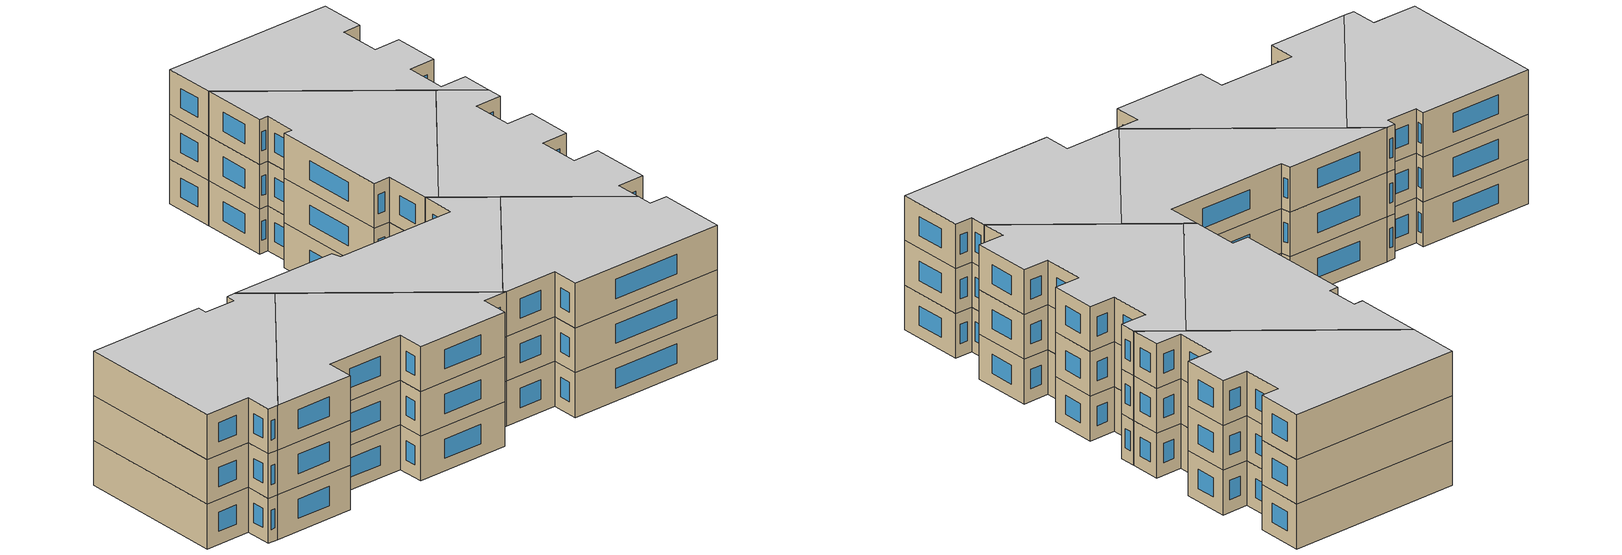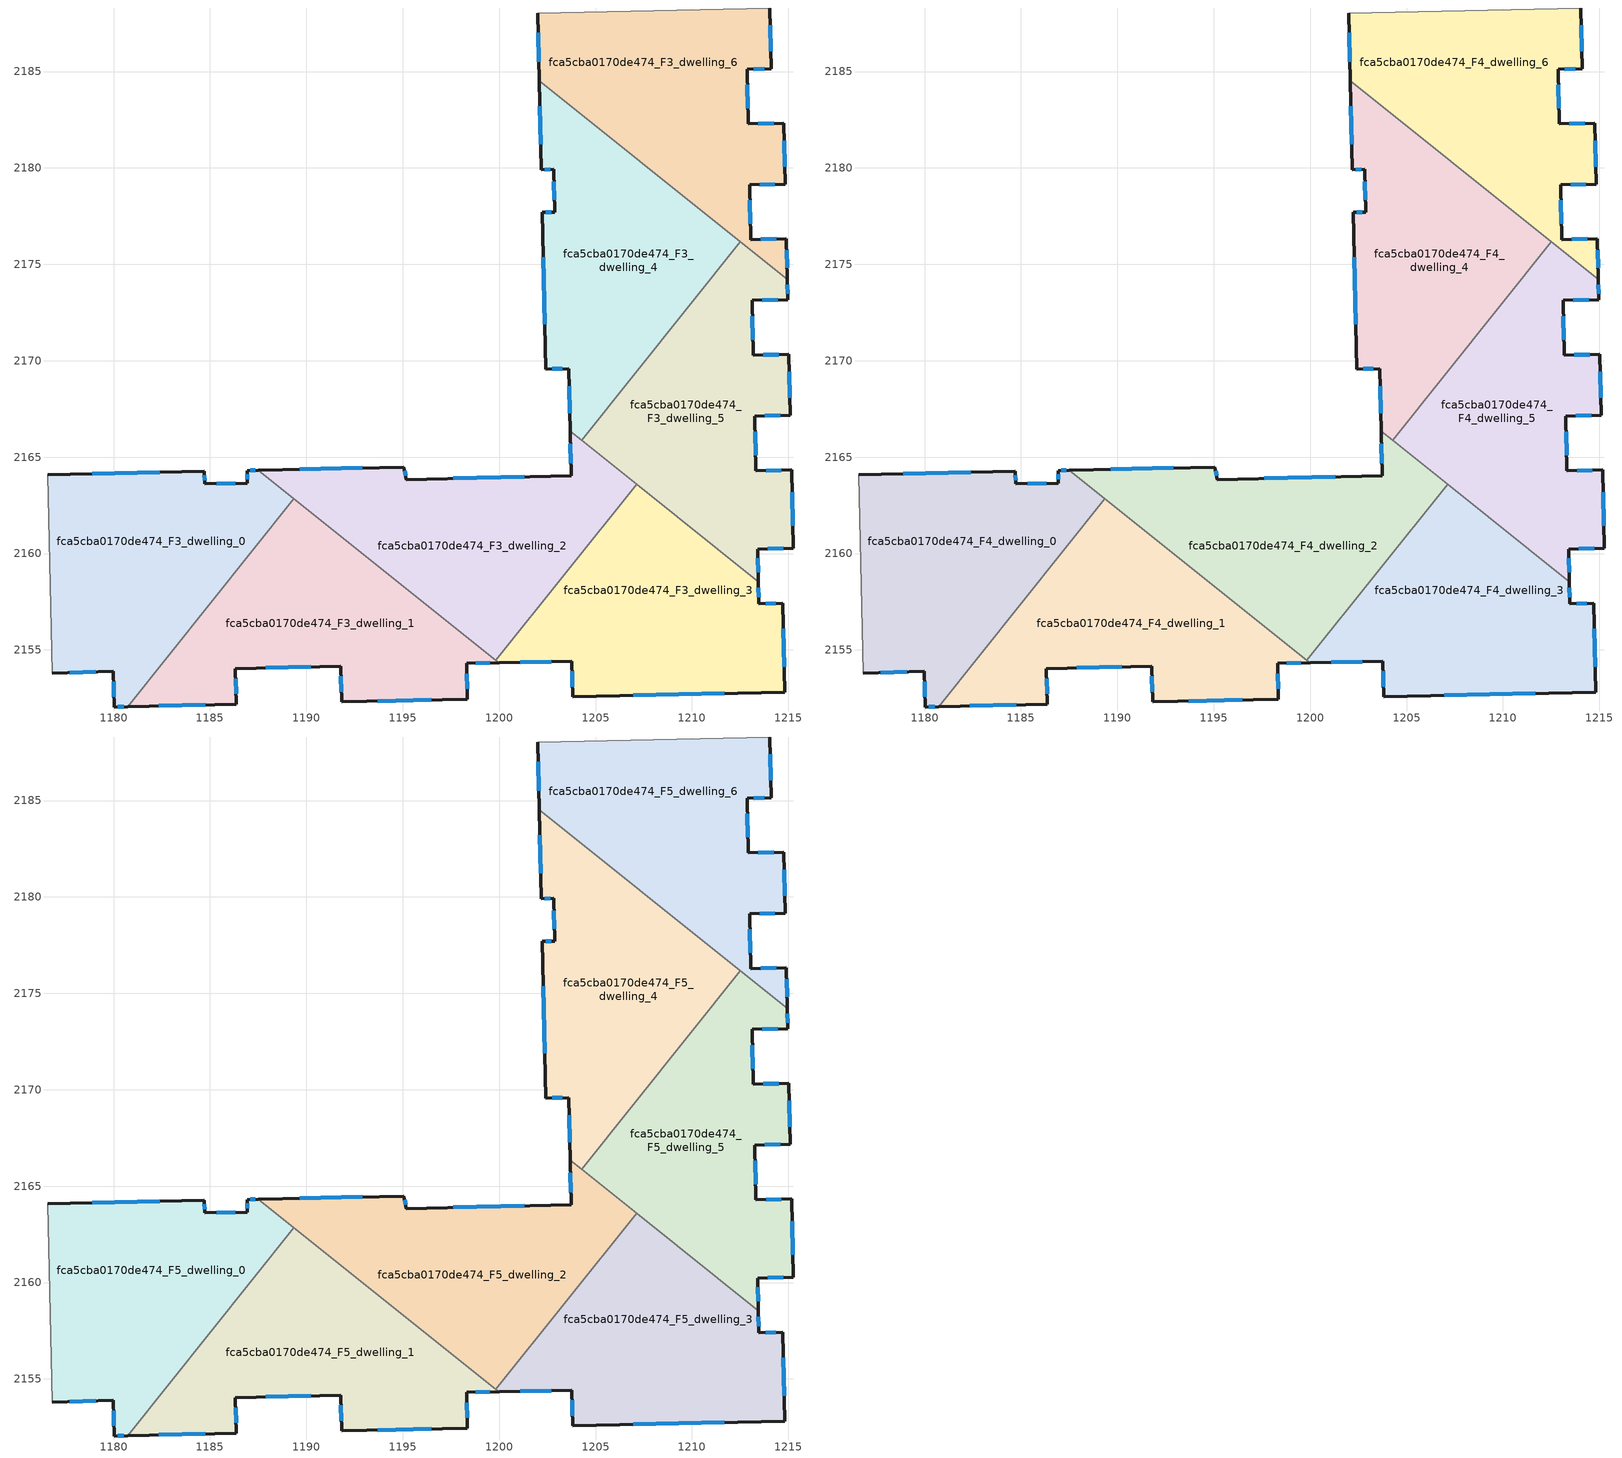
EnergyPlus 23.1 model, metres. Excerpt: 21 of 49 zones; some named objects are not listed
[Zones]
fca5cba0170de474_F3_dwelling_0
 floor to fca5cba0170de474_F2_dwelling_0 (EU_floor_Construction): 1189.36,2162.84 1180.74,2152.05 1180.03,2152.04 1179.98,2153.89 1176.81,2153.79 1176.59,2164.08 1184.71,2164.25 1184.72,2163.61 1186.94,2163.66 1186.93,2164.3 1187.51,2164.32 z9
 wall outside (EU_wall_Construction): 1176.81,2153.79 1179.98,2153.89 1180.03,2152.04 1180.74,2152.05 / 1187.51,2164.32 1186.93,2164.3 1186.94,2163.66 1184.72,2163.61 1184.71,2164.25 1176.59,2164.08 z9:12
 wall adiabatic (EU_wall_Construction): 1176.59,2164.08 1176.81,2153.79 z9:12
 wall to fca5cba0170de474_F3_dwelling_1 (EU_wall_Construction): 1180.74,2152.05 1189.36,2162.84 z9:12
 wall to fca5cba0170de474_F3_dwelling_2 (EU_wall_Construction): 1189.36,2162.84 1187.51,2164.32 z9:12
 window (EU_Window_Construction): 1177.71,2153.82 1179.08,2153.86 / 1182.39,2164.2 1178.91,2164.13 / 1184.72,2163.79 1184.72,2164.07 / 1186.31,2163.64 1185.36,2163.62 / 1186.93,2164.12 1186.94,2163.84 / 1187.35,2164.31 1187.1,2164.31 / 1180.23,2152.04 1180.53,2152.05 / 1180,2153.36 1180.01,2152.57 z9.86:11.14
fca5cba0170de474_F3_dwelling_1
 floor to fca5cba0170de474_F2_dwelling_1 (EU_floor_Construction): 1200.01,2154.33 1198.32,2154.3 1198.36,2152.45 1191.83,2152.3 1191.78,2154.15 1186.32,2154.03 1186.36,2152.19 1180.74,2152.05 1189.36,2162.84 z9
 wall outside (EU_wall_Construction): 1180.74,2152.05 1186.36,2152.19 1186.32,2154.03 1191.78,2154.15 1191.83,2152.3 1198.36,2152.45 1198.32,2154.3 1200.01,2154.33 z9:12
 wall to fca5cba0170de474_F3_dwelling_3 (EU_wall_Construction): 1200.01,2154.33 1199.84,2154.47 z9:12
 wall to fca5cba0170de474_F3_dwelling_2 (EU_wall_Construction): 1199.84,2154.47 1189.36,2162.84 z9:12
 window (EU_Window_Construction): 1186.35,2152.72 1186.33,2153.5 / 1182.34,2152.09 1184.76,2152.15 / 1198.8,2154.31 1199.52,2154.32 / 1198.35,2152.98 1198.33,2153.77 / 1193.69,2152.34 1196.49,2152.41 / 1191.79,2153.62 1191.81,2152.83 / 1187.88,2154.06 1190.22,2154.12 z9.86:11.14
fca5cba0170de474_F3_dwelling_2
 floor to fca5cba0170de474_F2_dwelling_2 (EU_floor_Construction): 1207.13,2163.59 1199.84,2154.47 1187.51,2164.32 1195.05,2164.49 1195.19,2163.84 1203.73,2164.03 1203.68,2166.35 z9
 wall outside (EU_wall_Construction): 1203.68,2166.35 1203.73,2164.03 1195.19,2163.84 1195.05,2164.49 1187.51,2164.32 z9:12
 wall to fca5cba0170de474_F3_dwelling_3 (EU_wall_Construction): 1199.84,2154.47 1207.13,2163.59 z9:12
 wall to fca5cba0170de474_F3_dwelling_5 (EU_wall_Construction): 1207.13,2163.59 1204.28,2165.87 z9:12
 wall to fca5cba0170de474_F3_dwelling_4 (EU_wall_Construction): 1204.28,2165.87 1203.68,2166.35 z9:12
 window (EU_Window_Construction): 1192.9,2164.44 1189.67,2164.37 / 1195.15,2164.02 1195.09,2164.3 / 1201.29,2163.97 1197.63,2163.89 / 1203.7,2165.68 1203.72,2164.69 z9.86:11.14
fca5cba0170de474_F3_dwelling_3
 floor to fca5cba0170de474_F2_dwelling_3 (EU_floor_Construction): 1213.45,2158.55 1213.47,2157.39 1214.72,2157.41 1214.83,2152.82 1203.81,2152.57 1203.77,2154.42 1200.01,2154.33 1199.84,2154.47 1207.13,2163.59 z9
 wall outside (EU_wall_Construction): 1200.01,2154.33 1203.77,2154.42 1203.81,2152.57 1214.83,2152.82 1214.72,2157.41 1213.47,2157.39 1213.45,2158.55 z9:12
 wall to fca5cba0170de474_F3_dwelling_5 (EU_wall_Construction): 1213.45,2158.55 1207.13,2163.59 z9:12
 window (EU_Window_Construction): 1214.36,2157.41 1213.83,2157.4 / 1214.79,2154.13 1214.75,2156.1 / 1206.96,2152.64 1211.68,2152.75 / 1203.78,2153.89 1203.8,2153.1 / 1201.08,2154.36 1202.7,2154.39 / 1213.47,2157.72 1213.45,2158.22 z9.86:11.14
fca5cba0170de474_F3_dwelling_4
 floor to fca5cba0170de474_F2_dwelling_4 (EU_floor_Construction): 1212.52,2176.18 1204.28,2165.87 1203.68,2166.35 1203.61,2169.6 1202.42,2169.57 1202.23,2177.7 1202.88,2177.71 1202.83,2179.93 1202.18,2179.91 1202.08,2184.52 z9
 wall outside (EU_wall_Construction): 1202.08,2184.52 1202.18,2179.91 1202.83,2179.93 1202.88,2177.71 1202.23,2177.7 1202.42,2169.57 1203.61,2169.6 1203.68,2166.35 z9:12
 wall to fca5cba0170de474_F3_dwelling_5 (EU_wall_Construction): 1204.28,2165.87 1212.52,2176.18 z9:12
 wall to fca5cba0170de474_F3_dwelling_6 (EU_wall_Construction): 1212.52,2176.18 1202.08,2184.52 z9:12
 window (EU_Window_Construction): 1202.7,2177.71 1202.42,2177.7 / 1202.85,2179.29 1202.87,2178.34 / 1202.37,2179.92 1202.65,2179.92 / 1202.11,2183.2 1202.15,2181.23 / 1203.63,2168.67 1203.66,2167.28 / 1202.76,2169.58 1203.27,2169.59 / 1202.29,2175.37 1202.37,2171.89 z9.86:11.14
fca5cba0170de474_F3_dwelling_5
 floor to fca5cba0170de474_F2_dwelling_5 (EU_floor_Construction): 1214.95,2174.24 1214.97,2173.17 1213.12,2173.13 1213.19,2170.29 1215.03,2170.33 1215.1,2167.17 1213.26,2167.13 1213.32,2164.29 1215.17,2164.33 1215.26,2160.28 1213.41,2160.23 1213.45,2158.55 1204.28,2165.87 1212.52,2176.18 z9
 wall outside (EU_wall_Construction): 1213.45,2158.55 1213.41,2160.23 1215.26,2160.28 1215.17,2164.33 1213.32,2164.29 1213.26,2167.13 1215.1,2167.17 1215.03,2170.33 1213.19,2170.29 1213.12,2173.13 1214.97,2173.17 1214.95,2174.24 z9:12
 wall to fca5cba0170de474_F3_dwelling_6 (EU_wall_Construction): 1214.95,2174.24 1212.52,2176.18 z9:12
 window (EU_Window_Construction): 1213.65,2173.14 1214.44,2173.16 / 1213.17,2171.1 1213.14,2172.32 / 1214.51,2170.32 1213.71,2170.3 / 1215.08,2168.07 1215.05,2169.43 / 1213.78,2167.14 1214.58,2167.16 / 1213.3,2165.1 1213.27,2166.32 / 1214.64,2164.32 1213.85,2164.3 / 1215.23,2161.44 1215.19,2163.17 / 1213.94,2160.25 1214.73,2160.27 / 1213.44,2159.03 1213.42,2159.75 / 1214.97,2173.47 1214.95,2173.93 z9.86:11.14
fca5cba0170de474_F3_dwelling_6
 floor to fca5cba0170de474_F2_dwelling_6 (EU_floor_Construction): 1214.03,2188.3 1214.11,2185.15 1212.86,2185.12 1212.92,2182.29 1214.77,2182.33 1214.84,2179.17 1212.99,2179.12 1213.05,2176.29 1214.9,2176.33 1214.95,2174.24 1202.08,2184.52 1202,2188.03 z9
 wall outside (EU_wall_Construction): 1214.95,2174.24 1214.9,2176.33 1213.05,2176.29 1212.99,2179.12 1214.84,2179.17 1214.77,2182.33 1212.92,2182.29 1212.86,2185.12 1214.11,2185.15 1214.03,2188.3 / 1202,2188.03 1202.08,2184.52 z9:12
 wall adiabatic (EU_wall_Construction): 1214.03,2188.3 1202,2188.03 z9:12
 window (EU_Window_Construction): 1213.22,2185.13 1213.76,2185.14 / 1212.9,2183.1 1212.88,2184.31 / 1214.24,2182.31 1213.45,2182.3 / 1214.82,2180.07 1214.79,2181.42 / 1213.52,2179.14 1214.31,2179.15 / 1213.03,2177.1 1213.01,2178.31 / 1214.37,2176.32 1213.58,2176.3 / 1214.93,2174.83 1214.92,2175.73 / 1202.02,2187.03 1202.06,2185.52 / 1214.09,2186.05 1214.06,2187.4 z9.86:11.14
fca5cba0170de474_F4_dwelling_0
 floor to fca5cba0170de474_F3_dwelling_0 (EU_floor_Construction): 1189.36,2162.84 1180.74,2152.05 1180.03,2152.04 1179.98,2153.89 1176.81,2153.79 1176.59,2164.08 1184.71,2164.25 1184.72,2163.61 1186.94,2163.66 1186.93,2164.3 1187.51,2164.32 z12
 wall outside (EU_wall_Construction): 1176.81,2153.79 1179.98,2153.89 1180.03,2152.04 1180.74,2152.05 / 1187.51,2164.32 1186.93,2164.3 1186.94,2163.66 1184.72,2163.61 1184.71,2164.25 1176.59,2164.08 z12:15
 wall adiabatic (EU_wall_Construction): 1176.59,2164.08 1176.81,2153.79 z12:15
 wall to fca5cba0170de474_F4_dwelling_1 (EU_wall_Construction): 1180.74,2152.05 1189.36,2162.84 z12:15
 wall to fca5cba0170de474_F4_dwelling_2 (EU_wall_Construction): 1189.36,2162.84 1187.51,2164.32 z12:15
 window (EU_Window_Construction): 1177.71,2153.82 1179.08,2153.86 / 1182.39,2164.2 1178.91,2164.13 / 1184.72,2163.79 1184.72,2164.07 / 1186.31,2163.64 1185.36,2163.62 / 1186.93,2164.12 1186.94,2163.84 / 1187.35,2164.31 1187.1,2164.31 / 1180.23,2152.04 1180.53,2152.05 / 1180,2153.36 1180.01,2152.57 z12.86:14.14
fca5cba0170de474_F4_dwelling_1
 floor to fca5cba0170de474_F3_dwelling_1 (EU_floor_Construction): 1200.01,2154.33 1198.32,2154.3 1198.36,2152.45 1191.83,2152.3 1191.78,2154.15 1186.32,2154.03 1186.36,2152.19 1180.74,2152.05 1189.36,2162.84 z12
 wall outside (EU_wall_Construction): 1180.74,2152.05 1186.36,2152.19 1186.32,2154.03 1191.78,2154.15 1191.83,2152.3 1198.36,2152.45 1198.32,2154.3 1200.01,2154.33 z12:15
 wall to fca5cba0170de474_F4_dwelling_3 (EU_wall_Construction): 1200.01,2154.33 1199.84,2154.47 z12:15
 wall to fca5cba0170de474_F4_dwelling_2 (EU_wall_Construction): 1199.84,2154.47 1189.36,2162.84 z12:15
 window (EU_Window_Construction): 1186.35,2152.72 1186.33,2153.5 / 1182.34,2152.09 1184.76,2152.15 / 1198.8,2154.31 1199.52,2154.32 / 1198.35,2152.98 1198.33,2153.77 / 1193.69,2152.34 1196.49,2152.41 / 1191.79,2153.62 1191.81,2152.83 / 1187.88,2154.06 1190.22,2154.12 z12.86:14.14
fca5cba0170de474_F4_dwelling_2
 floor to fca5cba0170de474_F3_dwelling_2 (EU_floor_Construction): 1207.13,2163.59 1199.84,2154.47 1187.51,2164.32 1195.05,2164.49 1195.19,2163.84 1203.73,2164.03 1203.68,2166.35 z12
 wall outside (EU_wall_Construction): 1203.68,2166.35 1203.73,2164.03 1195.19,2163.84 1195.05,2164.49 1187.51,2164.32 z12:15
 wall to fca5cba0170de474_F4_dwelling_3 (EU_wall_Construction): 1199.84,2154.47 1207.13,2163.59 z12:15
 wall to fca5cba0170de474_F4_dwelling_5 (EU_wall_Construction): 1207.13,2163.59 1204.28,2165.87 z12:15
 wall to fca5cba0170de474_F4_dwelling_4 (EU_wall_Construction): 1204.28,2165.87 1203.68,2166.35 z12:15
 window (EU_Window_Construction): 1192.9,2164.44 1189.67,2164.37 / 1195.15,2164.02 1195.09,2164.3 / 1201.29,2163.97 1197.63,2163.89 / 1203.7,2165.68 1203.72,2164.69 z12.86:14.14
fca5cba0170de474_F4_dwelling_3
 floor to fca5cba0170de474_F3_dwelling_3 (EU_floor_Construction): 1213.45,2158.55 1213.47,2157.39 1214.72,2157.41 1214.83,2152.82 1203.81,2152.57 1203.77,2154.42 1200.01,2154.33 1199.84,2154.47 1207.13,2163.59 z12
 wall outside (EU_wall_Construction): 1200.01,2154.33 1203.77,2154.42 1203.81,2152.57 1214.83,2152.82 1214.72,2157.41 1213.47,2157.39 1213.45,2158.55 z12:15
 wall to fca5cba0170de474_F4_dwelling_5 (EU_wall_Construction): 1213.45,2158.55 1207.13,2163.59 z12:15
 window (EU_Window_Construction): 1214.36,2157.41 1213.83,2157.4 / 1214.79,2154.13 1214.75,2156.1 / 1206.96,2152.64 1211.68,2152.75 / 1203.78,2153.89 1203.8,2153.1 / 1201.08,2154.36 1202.7,2154.39 / 1213.47,2157.72 1213.45,2158.22 z12.86:14.14
fca5cba0170de474_F4_dwelling_4
 floor to fca5cba0170de474_F3_dwelling_4 (EU_floor_Construction): 1212.52,2176.18 1204.28,2165.87 1203.68,2166.35 1203.61,2169.6 1202.42,2169.57 1202.23,2177.7 1202.88,2177.71 1202.83,2179.93 1202.18,2179.91 1202.08,2184.52 z12
 wall outside (EU_wall_Construction): 1202.08,2184.52 1202.18,2179.91 1202.83,2179.93 1202.88,2177.71 1202.23,2177.7 1202.42,2169.57 1203.61,2169.6 1203.68,2166.35 z12:15
 wall to fca5cba0170de474_F4_dwelling_5 (EU_wall_Construction): 1204.28,2165.87 1212.52,2176.18 z12:15
 wall to fca5cba0170de474_F4_dwelling_6 (EU_wall_Construction): 1212.52,2176.18 1202.08,2184.52 z12:15
 window (EU_Window_Construction): 1202.7,2177.71 1202.42,2177.7 / 1202.85,2179.29 1202.87,2178.34 / 1202.37,2179.92 1202.65,2179.92 / 1202.11,2183.2 1202.15,2181.23 / 1203.63,2168.67 1203.66,2167.28 / 1202.76,2169.58 1203.27,2169.59 / 1202.29,2175.37 1202.37,2171.89 z12.86:14.14
fca5cba0170de474_F4_dwelling_5
 floor to fca5cba0170de474_F3_dwelling_5 (EU_floor_Construction): 1214.95,2174.24 1214.97,2173.17 1213.12,2173.13 1213.19,2170.29 1215.03,2170.33 1215.1,2167.17 1213.26,2167.13 1213.32,2164.29 1215.17,2164.33 1215.26,2160.28 1213.41,2160.23 1213.45,2158.55 1204.28,2165.87 1212.52,2176.18 z12
 wall outside (EU_wall_Construction): 1213.45,2158.55 1213.41,2160.23 1215.26,2160.28 1215.17,2164.33 1213.32,2164.29 1213.26,2167.13 1215.1,2167.17 1215.03,2170.33 1213.19,2170.29 1213.12,2173.13 1214.97,2173.17 1214.95,2174.24 z12:15
 wall to fca5cba0170de474_F4_dwelling_6 (EU_wall_Construction): 1214.95,2174.24 1212.52,2176.18 z12:15
 window (EU_Window_Construction): 1213.65,2173.14 1214.44,2173.16 / 1213.17,2171.1 1213.14,2172.32 / 1214.51,2170.32 1213.71,2170.3 / 1215.08,2168.07 1215.05,2169.43 / 1213.78,2167.14 1214.58,2167.16 / 1213.3,2165.1 1213.27,2166.32 / 1214.64,2164.32 1213.85,2164.3 / 1215.23,2161.44 1215.19,2163.17 / 1213.94,2160.25 1214.73,2160.27 / 1213.44,2159.03 1213.42,2159.75 / 1214.97,2173.47 1214.95,2173.93 z12.86:14.14
fca5cba0170de474_F4_dwelling_6
 floor to fca5cba0170de474_F3_dwelling_6 (EU_floor_Construction): 1214.03,2188.3 1214.11,2185.15 1212.86,2185.12 1212.92,2182.29 1214.77,2182.33 1214.84,2179.17 1212.99,2179.12 1213.05,2176.29 1214.9,2176.33 1214.95,2174.24 1202.08,2184.52 1202,2188.03 z12
 wall outside (EU_wall_Construction): 1214.95,2174.24 1214.9,2176.33 1213.05,2176.29 1212.99,2179.12 1214.84,2179.17 1214.77,2182.33 1212.92,2182.29 1212.86,2185.12 1214.11,2185.15 1214.03,2188.3 / 1202,2188.03 1202.08,2184.52 z12:15
 wall adiabatic (EU_wall_Construction): 1214.03,2188.3 1202,2188.03 z12:15
 window (EU_Window_Construction): 1213.22,2185.13 1213.76,2185.14 / 1212.9,2183.1 1212.88,2184.31 / 1214.24,2182.31 1213.45,2182.3 / 1214.82,2180.07 1214.79,2181.42 / 1213.52,2179.14 1214.31,2179.15 / 1213.03,2177.1 1213.01,2178.31 / 1214.37,2176.32 1213.58,2176.3 / 1214.93,2174.83 1214.92,2175.73 / 1202.02,2187.03 1202.06,2185.52 / 1214.09,2186.05 1214.06,2187.4 z12.86:14.14
fca5cba0170de474_F5_dwelling_0
 floor to fca5cba0170de474_F4_dwelling_0 (EU_floor_Construction): 1189.36,2162.84 1180.74,2152.05 1180.03,2152.04 1179.98,2153.89 1176.81,2153.79 1176.59,2164.08 1184.71,2164.25 1184.72,2163.61 1186.94,2163.66 1186.93,2164.3 1187.51,2164.32 z15
 wall outside (EU_wall_Construction): 1176.81,2153.79 1179.98,2153.89 1180.03,2152.04 1180.74,2152.05 / 1187.51,2164.32 1186.93,2164.3 1186.94,2163.66 1184.72,2163.61 1184.71,2164.25 1176.59,2164.08 z15:18
 wall adiabatic (EU_wall_Construction): 1176.59,2164.08 1176.81,2153.79 z15:18
 wall to fca5cba0170de474_F5_dwelling_1 (EU_wall_Construction): 1180.74,2152.05 1189.36,2162.84 z15:18
 wall to fca5cba0170de474_F5_dwelling_2 (EU_wall_Construction): 1189.36,2162.84 1187.51,2164.32 z15:18
 window (EU_Window_Construction): 1177.71,2153.82 1179.08,2153.86 / 1182.39,2164.2 1178.91,2164.13 / 1184.72,2163.79 1184.72,2164.07 / 1186.31,2163.64 1185.36,2163.62 / 1186.93,2164.12 1186.94,2163.84 / 1187.35,2164.31 1187.1,2164.31 / 1180.23,2152.04 1180.53,2152.05 / 1180,2153.36 1180.01,2152.57 z15.86:17.14
 ceiling to fca5cba0170de474_F6_dwelling_0 (EU_floor_Construction): 1180.74,2152.05 1189.36,2162.84 1187.51,2164.32 1186.93,2164.3 1186.94,2163.66 1184.72,2163.61 1184.71,2164.25 1176.59,2164.08 1176.81,2153.79 1179.98,2153.89 1180.03,2152.04 z18
fca5cba0170de474_F5_dwelling_1
 floor to fca5cba0170de474_F4_dwelling_1 (EU_floor_Construction): 1200.01,2154.33 1198.32,2154.3 1198.36,2152.45 1191.83,2152.3 1191.78,2154.15 1186.32,2154.03 1186.36,2152.19 1180.74,2152.05 1189.36,2162.84 z15
 wall outside (EU_wall_Construction): 1180.74,2152.05 1186.36,2152.19 1186.32,2154.03 1191.78,2154.15 1191.83,2152.3 1198.36,2152.45 1198.32,2154.3 1200.01,2154.33 z15:18
 wall to fca5cba0170de474_F5_dwelling_3 (EU_wall_Construction): 1200.01,2154.33 1199.84,2154.47 z15:18
 wall to fca5cba0170de474_F5_dwelling_2 (EU_wall_Construction): 1199.84,2154.47 1189.36,2162.84 z15:18
 window (EU_Window_Construction): 1186.35,2152.72 1186.33,2153.5 / 1182.34,2152.09 1184.76,2152.15 / 1198.8,2154.31 1199.52,2154.32 / 1198.35,2152.98 1198.33,2153.77 / 1193.69,2152.34 1196.49,2152.41 / 1191.79,2153.62 1191.81,2152.83 / 1187.88,2154.06 1190.22,2154.12 z15.86:17.14
 ceiling to fca5cba0170de474_F6_dwelling_1 (EU_floor_Construction): 1198.36,2152.45 1198.32,2154.3 1200.01,2154.33 1189.36,2162.84 1180.74,2152.05 1186.36,2152.19 1186.32,2154.03 1191.78,2154.15 1191.83,2152.3 z18
fca5cba0170de474_F5_dwelling_2
 floor to fca5cba0170de474_F4_dwelling_2 (EU_floor_Construction): 1207.13,2163.59 1199.84,2154.47 1187.51,2164.32 1195.05,2164.49 1195.19,2163.84 1203.73,2164.03 1203.68,2166.35 z15
 wall outside (EU_wall_Construction): 1203.68,2166.35 1203.73,2164.03 1195.19,2163.84 1195.05,2164.49 1187.51,2164.32 z15:18
 wall to fca5cba0170de474_F5_dwelling_3 (EU_wall_Construction): 1199.84,2154.47 1207.13,2163.59 z15:18
 wall to fca5cba0170de474_F5_dwelling_5 (EU_wall_Construction): 1207.13,2163.59 1204.28,2165.87 z15:18
 wall to fca5cba0170de474_F5_dwelling_4 (EU_wall_Construction): 1204.28,2165.87 1203.68,2166.35 z15:18
 window (EU_Window_Construction): 1192.9,2164.44 1189.67,2164.37 / 1195.15,2164.02 1195.09,2164.3 / 1201.29,2163.97 1197.63,2163.89 / 1203.7,2165.68 1203.72,2164.69 z15.86:17.14
 ceiling to fca5cba0170de474_F6_dwelling_2 (EU_floor_Construction): 1199.84,2154.47 1207.13,2163.59 1203.68,2166.35 1203.73,2164.03 1195.19,2163.84 1195.05,2164.49 1187.51,2164.32 z18
fca5cba0170de474_F5_dwelling_3
 floor to fca5cba0170de474_F4_dwelling_3 (EU_floor_Construction): 1213.45,2158.55 1213.47,2157.39 1214.72,2157.41 1214.83,2152.82 1203.81,2152.57 1203.77,2154.42 1200.01,2154.33 1199.84,2154.47 1207.13,2163.59 z15
 wall outside (EU_wall_Construction): 1200.01,2154.33 1203.77,2154.42 1203.81,2152.57 1214.83,2152.82 1214.72,2157.41 1213.47,2157.39 1213.45,2158.55 z15:18
 wall to fca5cba0170de474_F5_dwelling_5 (EU_wall_Construction): 1213.45,2158.55 1207.13,2163.59 z15:18
 window (EU_Window_Construction): 1214.36,2157.41 1213.83,2157.4 / 1214.79,2154.13 1214.75,2156.1 / 1206.96,2152.64 1211.68,2152.75 / 1203.78,2153.89 1203.8,2153.1 / 1201.08,2154.36 1202.7,2154.39 / 1213.47,2157.72 1213.45,2158.22 z15.86:17.14
 ceiling to fca5cba0170de474_F6_dwelling_3 (EU_floor_Construction): 1214.83,2152.82 1214.72,2157.41 1213.47,2157.39 1213.45,2158.55 1207.13,2163.59 1199.84,2154.47 1200.01,2154.33 1203.77,2154.42 1203.81,2152.57 z18
fca5cba0170de474_F5_dwelling_4
 floor to fca5cba0170de474_F4_dwelling_4 (EU_floor_Construction): 1212.52,2176.18 1204.28,2165.87 1203.68,2166.35 1203.61,2169.6 1202.42,2169.57 1202.23,2177.7 1202.88,2177.71 1202.83,2179.93 1202.18,2179.91 1202.08,2184.52 z15
 wall outside (EU_wall_Construction): 1202.08,2184.52 1202.18,2179.91 1202.83,2179.93 1202.88,2177.71 1202.23,2177.7 1202.42,2169.57 1203.61,2169.6 1203.68,2166.35 z15:18
 wall to fca5cba0170de474_F5_dwelling_5 (EU_wall_Construction): 1204.28,2165.87 1212.52,2176.18 z15:18
 wall to fca5cba0170de474_F5_dwelling_6 (EU_wall_Construction): 1212.52,2176.18 1202.08,2184.52 z15:18
 window (EU_Window_Construction): 1202.7,2177.71 1202.42,2177.7 / 1202.85,2179.29 1202.87,2178.34 / 1202.37,2179.92 1202.65,2179.92 / 1202.11,2183.2 1202.15,2181.23 / 1203.63,2168.67 1203.66,2167.28 / 1202.76,2169.58 1203.27,2169.59 / 1202.29,2175.37 1202.37,2171.89 z15.86:17.14
 ceiling to fca5cba0170de474_F6_dwelling_4 (EU_floor_Construction): 1204.28,2165.87 1212.52,2176.18 1202.08,2184.52 1202.18,2179.91 1202.83,2179.93 1202.88,2177.71 1202.23,2177.7 1202.42,2169.57 1203.61,2169.6 1203.68,2166.35 z18
fca5cba0170de474_F5_dwelling_5
 floor to fca5cba0170de474_F4_dwelling_5 (EU_floor_Construction): 1214.95,2174.24 1214.97,2173.17 1213.12,2173.13 1213.19,2170.29 1215.03,2170.33 1215.1,2167.17 1213.26,2167.13 1213.32,2164.29 1215.17,2164.33 1215.26,2160.28 1213.41,2160.23 1213.45,2158.55 1204.28,2165.87 1212.52,2176.18 z15
 wall outside (EU_wall_Construction): 1213.45,2158.55 1213.41,2160.23 1215.26,2160.28 1215.17,2164.33 1213.32,2164.29 1213.26,2167.13 1215.1,2167.17 1215.03,2170.33 1213.19,2170.29 1213.12,2173.13 1214.97,2173.17 1214.95,2174.24 z15:18
 wall to fca5cba0170de474_F5_dwelling_6 (EU_wall_Construction): 1214.95,2174.24 1212.52,2176.18 z15:18
 window (EU_Window_Construction): 1213.65,2173.14 1214.44,2173.16 / 1213.17,2171.1 1213.14,2172.32 / 1214.51,2170.32 1213.71,2170.3 / 1215.08,2168.07 1215.05,2169.43 / 1213.78,2167.14 1214.58,2167.16 / 1213.3,2165.1 1213.27,2166.32 / 1214.64,2164.32 1213.85,2164.3 / 1215.23,2161.44 1215.19,2163.17 / 1213.94,2160.25 1214.73,2160.27 / 1213.44,2159.03 1213.42,2159.75 / 1214.97,2173.47 1214.95,2173.93 z15.86:17.14
 ceiling to fca5cba0170de474_F6_dwelling_5 (EU_floor_Construction): 1215.26,2160.28 1215.17,2164.33 1213.32,2164.29 1213.26,2167.13 1215.1,2167.17 1215.03,2170.33 1213.19,2170.29 1213.12,2173.13 1214.97,2173.17 1214.95,2174.24 1212.52,2176.18 1204.28,2165.87 1213.45,2158.55 1213.41,2160.23 z18
fca5cba0170de474_F5_dwelling_6
 floor to fca5cba0170de474_F4_dwelling_6 (EU_floor_Construction): 1214.03,2188.3 1214.11,2185.15 1212.86,2185.12 1212.92,2182.29 1214.77,2182.33 1214.84,2179.17 1212.99,2179.12 1213.05,2176.29 1214.9,2176.33 1214.95,2174.24 1202.08,2184.52 1202,2188.03 z15
 wall outside (EU_wall_Construction): 1214.95,2174.24 1214.9,2176.33 1213.05,2176.29 1212.99,2179.12 1214.84,2179.17 1214.77,2182.33 1212.92,2182.29 1212.86,2185.12 1214.11,2185.15 1214.03,2188.3 / 1202,2188.03 1202.08,2184.52 z15:18
 wall adiabatic (EU_wall_Construction): 1214.03,2188.3 1202,2188.03 z15:18
 window (EU_Window_Construction): 1213.22,2185.13 1213.76,2185.14 / 1212.9,2183.1 1212.88,2184.31 / 1214.24,2182.31 1213.45,2182.3 / 1214.82,2180.07 1214.79,2181.42 / 1213.52,2179.14 1214.31,2179.15 / 1213.03,2177.1 1213.01,2178.31 / 1214.37,2176.32 1213.58,2176.3 / 1214.93,2174.83 1214.92,2175.73 / 1202.02,2187.03 1202.06,2185.52 / 1214.09,2186.05 1214.06,2187.4 z15.86:17.14
 ceiling to fca5cba0170de474_F6_dwelling_6 (EU_floor_Construction): 1214.95,2174.24 1214.9,2176.33 1213.05,2176.29 1212.99,2179.12 1214.84,2179.17 1214.77,2182.33 1212.92,2182.29 1212.86,2185.12 1214.11,2185.15 1214.03,2188.3 1202,2188.03 1202.08,2184.52 z18
[Building]
EU S2 Campaign: North Axis=0; Terrain=City; Solar Distribution=FullExterior
[Site:Location]
Helsinki-Vantaa.AP: Latitude=60.317; Longitude=24.963; Time Zone=2; Elevation=54.6
[SizingPeriod:WeatherFileDays]
AnnualSizingPeriod: Begin Month=1; Begin Day of Month=1; End Month=12; End Day of Month=31; Day of Week for Start Day=Monday; Use Weather File Daylight Saving Period=No; Use Weather File Rain and Snow Indicators=No
[MATERIAL]
EU_InternalMass_Material: Roughness=MediumRough; Thickness=0.1; Conductivity=1; Density=1800; Specific Heat=900; Thermal Absorptance=0.9; Solar Absorptance=0.7; Visible Absorptance=0.7
[MATERIAL:NOMASS] Roughness=MediumRough; Thermal Absorptance=0.9; Solar Absorptance=0.7; Visible Absorptance=0.7
Name | Thermal Resistance
EU_wall_NoMass | 2.6932
EU_floor_NoMass | 2.22482
[WINDOWMATERIAL:SIMPLEGLAZINGSYSTEM]
EU_Window_SimpleGlazing: UFactor=2.14966; Solar Heat Gain Coefficient=0.7; Visible Transmittance=0.7
[CONSTRUCTION]
EU_wall_Construction: EU_wall_NoMass
EU_floor_Construction: EU_floor_NoMass
EU_Window_Construction: EU_Window_SimpleGlazing
EU_InternalMass_Construction: EU_InternalMass_Material
[ZONE] Type=1; Multiplier=1; Ceiling Height=autocalculate; Floor Area=autocalculate; Part of Total Floor Area=Yes
Name | Volume
fca5cba0170de474_F3_dwelling_0; fca5cba0170de474_F4_dwelling_0; fca5cba0170de474_F5_dwelling_0 | 296.292
fca5cba0170de474_F3_dwelling_1; fca5cba0170de474_F4_dwelling_1; fca5cba0170de474_F5_dwelling_1 | 296.248
fca5cba0170de474_F3_dwelling_2; fca5cba0170de474_F4_dwelling_2; fca5cba0170de474_F5_dwelling_2 | 296.279
fca5cba0170de474_F3_dwelling_3; fca5cba0170de474_F4_dwelling_3; fca5cba0170de474_F5_dwelling_3 | 296.249
fca5cba0170de474_F3_dwelling_4; fca5cba0170de474_F4_dwelling_4; fca5cba0170de474_F5_dwelling_4 | 296.29
fca5cba0170de474_F3_dwelling_5; fca5cba0170de474_F4_dwelling_5; fca5cba0170de474_F5_dwelling_5 | 296.256
fca5cba0170de474_F3_dwelling_6; fca5cba0170de474_F4_dwelling_6; fca5cba0170de474_F5_dwelling_6 | 296.28
[INTERNALMASS] Construction=EU_InternalMass_Construction
Name | Zone or ZoneList | Surface Area
fca5cba0170de474_F3_dwelling_0_EU_InternalMass | fca5cba0170de474_F3_dwelling_0 | 98.7631
fca5cba0170de474_F3_dwelling_1_EU_InternalMass | fca5cba0170de474_F3_dwelling_1 | 98.7496
fca5cba0170de474_F3_dwelling_2_EU_InternalMass | fca5cba0170de474_F3_dwelling_2 | 98.7598
fca5cba0170de474_F3_dwelling_3_EU_InternalMass | fca5cba0170de474_F3_dwelling_3 | 98.7477
fca5cba0170de474_F3_dwelling_4_EU_InternalMass | fca5cba0170de474_F3_dwelling_4 | 98.7641
fca5cba0170de474_F3_dwelling_5_EU_InternalMass | fca5cba0170de474_F3_dwelling_5 | 98.7525
fca5cba0170de474_F3_dwelling_6_EU_InternalMass | fca5cba0170de474_F3_dwelling_6 | 98.7602
fca5cba0170de474_F4_dwelling_0_EU_InternalMass | fca5cba0170de474_F4_dwelling_0 | 98.7631
fca5cba0170de474_F4_dwelling_1_EU_InternalMass | fca5cba0170de474_F4_dwelling_1 | 98.7496
fca5cba0170de474_F4_dwelling_2_EU_InternalMass | fca5cba0170de474_F4_dwelling_2 | 98.7598
fca5cba0170de474_F4_dwelling_3_EU_InternalMass | fca5cba0170de474_F4_dwelling_3 | 98.7477
fca5cba0170de474_F4_dwelling_4_EU_InternalMass | fca5cba0170de474_F4_dwelling_4 | 98.7641
fca5cba0170de474_F4_dwelling_5_EU_InternalMass | fca5cba0170de474_F4_dwelling_5 | 98.7525
fca5cba0170de474_F4_dwelling_6_EU_InternalMass | fca5cba0170de474_F4_dwelling_6 | 98.7602
fca5cba0170de474_F5_dwelling_0_EU_InternalMass | fca5cba0170de474_F5_dwelling_0 | 98.7631
fca5cba0170de474_F5_dwelling_1_EU_InternalMass | fca5cba0170de474_F5_dwelling_1 | 98.7496
fca5cba0170de474_F5_dwelling_2_EU_InternalMass | fca5cba0170de474_F5_dwelling_2 | 98.7598
fca5cba0170de474_F5_dwelling_3_EU_InternalMass | fca5cba0170de474_F5_dwelling_3 | 98.7477
fca5cba0170de474_F5_dwelling_4_EU_InternalMass | fca5cba0170de474_F5_dwelling_4 | 98.7641
fca5cba0170de474_F5_dwelling_5_EU_InternalMass | fca5cba0170de474_F5_dwelling_5 | 98.7525
fca5cba0170de474_F5_dwelling_6_EU_InternalMass | fca5cba0170de474_F5_dwelling_6 | 98.7602
[OTHEREQUIPMENT] Fuel Type=Electricity; Design Level Calculation Method=Watts/Area; Power per Zone Floor Area=1; Fraction Latent=0; Fraction Radiant=0; Fraction Lost=0; Carbon Dioxide Generation Rate=0; EndUse Subcategory=EU_Step8_InternalGains
Name | Zone or ZoneList or Space or SpaceList | Schedule
EU_Step8_InternalGain_fca5cba0170de474_F3_dwelling_0_f000 | fca5cba0170de474_F3_dwelling_0 | EU_Step8_GainSchedule_fca5cba0170de474_F3_dwelling_0_f000
EU_Step8_InternalGain_fca5cba0170de474_F3_dwelling_1_f000 | fca5cba0170de474_F3_dwelling_1 | EU_Step8_GainSchedule_fca5cba0170de474_F3_dwelling_1_f000
EU_Step8_InternalGain_fca5cba0170de474_F3_dwelling_2_f000 | fca5cba0170de474_F3_dwelling_2 | EU_Step8_GainSchedule_fca5cba0170de474_F3_dwelling_2_f000
EU_Step8_InternalGain_fca5cba0170de474_F3_dwelling_3_f000 | fca5cba0170de474_F3_dwelling_3 | EU_Step8_GainSchedule_fca5cba0170de474_F3_dwelling_3_f000
EU_Step8_InternalGain_fca5cba0170de474_F3_dwelling_4_f000 | fca5cba0170de474_F3_dwelling_4 | EU_Step8_GainSchedule_fca5cba0170de474_F3_dwelling_4_f000
EU_Step8_InternalGain_fca5cba0170de474_F3_dwelling_5_f000 | fca5cba0170de474_F3_dwelling_5 | EU_Step8_GainSchedule_fca5cba0170de474_F3_dwelling_5_f000
EU_Step8_InternalGain_fca5cba0170de474_F3_dwelling_6_f000 | fca5cba0170de474_F3_dwelling_6 | EU_Step8_GainSchedule_fca5cba0170de474_F3_dwelling_6_f000
EU_Step8_InternalGain_fca5cba0170de474_F4_dwelling_0_f000 | fca5cba0170de474_F4_dwelling_0 | EU_Step8_GainSchedule_fca5cba0170de474_F4_dwelling_0_f000
EU_Step8_InternalGain_fca5cba0170de474_F4_dwelling_1_f000 | fca5cba0170de474_F4_dwelling_1 | EU_Step8_GainSchedule_fca5cba0170de474_F4_dwelling_1_f000
EU_Step8_InternalGain_fca5cba0170de474_F4_dwelling_2_f000 | fca5cba0170de474_F4_dwelling_2 | EU_Step8_GainSchedule_fca5cba0170de474_F4_dwelling_2_f000
EU_Step8_InternalGain_fca5cba0170de474_F4_dwelling_3_f000 | fca5cba0170de474_F4_dwelling_3 | EU_Step8_GainSchedule_fca5cba0170de474_F4_dwelling_3_f000
EU_Step8_InternalGain_fca5cba0170de474_F4_dwelling_4_f000 | fca5cba0170de474_F4_dwelling_4 | EU_Step8_GainSchedule_fca5cba0170de474_F4_dwelling_4_f000
EU_Step8_InternalGain_fca5cba0170de474_F4_dwelling_5_f000 | fca5cba0170de474_F4_dwelling_5 | EU_Step8_GainSchedule_fca5cba0170de474_F4_dwelling_5_f000
EU_Step8_InternalGain_fca5cba0170de474_F4_dwelling_6_f000 | fca5cba0170de474_F4_dwelling_6 | EU_Step8_GainSchedule_fca5cba0170de474_F4_dwelling_6_f000
EU_Step8_InternalGain_fca5cba0170de474_F5_dwelling_0_f000 | fca5cba0170de474_F5_dwelling_0 | EU_Step8_GainSchedule_fca5cba0170de474_F5_dwelling_0_f000
EU_Step8_InternalGain_fca5cba0170de474_F5_dwelling_1_f000 | fca5cba0170de474_F5_dwelling_1 | EU_Step8_GainSchedule_fca5cba0170de474_F5_dwelling_1_f000
EU_Step8_InternalGain_fca5cba0170de474_F5_dwelling_2_f000 | fca5cba0170de474_F5_dwelling_2 | EU_Step8_GainSchedule_fca5cba0170de474_F5_dwelling_2_f000
EU_Step8_InternalGain_fca5cba0170de474_F5_dwelling_3_f000 | fca5cba0170de474_F5_dwelling_3 | EU_Step8_GainSchedule_fca5cba0170de474_F5_dwelling_3_f000
EU_Step8_InternalGain_fca5cba0170de474_F5_dwelling_4_f000 | fca5cba0170de474_F5_dwelling_4 | EU_Step8_GainSchedule_fca5cba0170de474_F5_dwelling_4_f000
EU_Step8_InternalGain_fca5cba0170de474_F5_dwelling_5_f000 | fca5cba0170de474_F5_dwelling_5 | EU_Step8_GainSchedule_fca5cba0170de474_F5_dwelling_5_f000
EU_Step8_InternalGain_fca5cba0170de474_F5_dwelling_6_f000 | fca5cba0170de474_F5_dwelling_6 | EU_Step8_GainSchedule_fca5cba0170de474_F5_dwelling_6_f000
[ZONEVENTILATION:DESIGNFLOWRATE] Schedule=EU_AlwaysOn; Design Flow Rate Calculation Method=AirChanges/Hour; Air Changes per Hour=0.586271; Ventilation Type=Natural; Fan Pressure Rise=0; Fan Total Efficiency=1; Constant Term Coefficient=1; Temperature Term Coefficient=0; Velocity Term Coefficient=0; Velocity Squared Term Coefficient=0; Minimum Indoor Temperature=-100; Maximum Indoor Temperature=100; Delta Temperature=-100; Minimum Outdoor Temperature=-100; Maximum Outdoor Temperature=100; Maximum Wind Speed=40
Name | Zone or ZoneList or Space or SpaceList
EU_ConstantAir_fca5cba0170de474_F3_dwelling_0 | fca5cba0170de474_F3_dwelling_0
EU_ConstantAir_fca5cba0170de474_F3_dwelling_1 | fca5cba0170de474_F3_dwelling_1
EU_ConstantAir_fca5cba0170de474_F3_dwelling_2 | fca5cba0170de474_F3_dwelling_2
EU_ConstantAir_fca5cba0170de474_F3_dwelling_3 | fca5cba0170de474_F3_dwelling_3
EU_ConstantAir_fca5cba0170de474_F3_dwelling_4 | fca5cba0170de474_F3_dwelling_4
EU_ConstantAir_fca5cba0170de474_F3_dwelling_5 | fca5cba0170de474_F3_dwelling_5
EU_ConstantAir_fca5cba0170de474_F3_dwelling_6 | fca5cba0170de474_F3_dwelling_6
EU_ConstantAir_fca5cba0170de474_F4_dwelling_0 | fca5cba0170de474_F4_dwelling_0
EU_ConstantAir_fca5cba0170de474_F4_dwelling_1 | fca5cba0170de474_F4_dwelling_1
EU_ConstantAir_fca5cba0170de474_F4_dwelling_2 | fca5cba0170de474_F4_dwelling_2
EU_ConstantAir_fca5cba0170de474_F4_dwelling_3 | fca5cba0170de474_F4_dwelling_3
EU_ConstantAir_fca5cba0170de474_F4_dwelling_4 | fca5cba0170de474_F4_dwelling_4
EU_ConstantAir_fca5cba0170de474_F4_dwelling_5 | fca5cba0170de474_F4_dwelling_5
EU_ConstantAir_fca5cba0170de474_F4_dwelling_6 | fca5cba0170de474_F4_dwelling_6
EU_ConstantAir_fca5cba0170de474_F5_dwelling_0 | fca5cba0170de474_F5_dwelling_0
EU_ConstantAir_fca5cba0170de474_F5_dwelling_1 | fca5cba0170de474_F5_dwelling_1
EU_ConstantAir_fca5cba0170de474_F5_dwelling_2 | fca5cba0170de474_F5_dwelling_2
EU_ConstantAir_fca5cba0170de474_F5_dwelling_3 | fca5cba0170de474_F5_dwelling_3
EU_ConstantAir_fca5cba0170de474_F5_dwelling_4 | fca5cba0170de474_F5_dwelling_4
EU_ConstantAir_fca5cba0170de474_F5_dwelling_5 | fca5cba0170de474_F5_dwelling_5
EU_ConstantAir_fca5cba0170de474_F5_dwelling_6 | fca5cba0170de474_F5_dwelling_6
[HVACTEMPLATE:ZONE:IDEALLOADSAIRSYSTEM] System Availability Schedule=EU_AlwaysOn; Maximum Heating Supply Air Temperature=50; Minimum Cooling Supply Air Temperature=13; Maximum Heating Supply Air Humidity Ratio=0.0156; Minimum Cooling Supply Air Humidity Ratio=0.0077; Heating Limit=NoLimit; Cooling Limit=NoLimit; Heating Availability Schedule=EU_AlwaysOn; Cooling Availability Schedule=EU_CoolingOff; Dehumidification Control Type=ConstantSensibleHeatRatio; Cooling Sensible Heat Ratio=0.7; Dehumidification Setpoint=60; Humidification Control Type=None; Humidification Setpoint=30; Outdoor Air Method=None; Outdoor Air Flow Rate per Person=0.00944; Outdoor Air Flow Rate per Zone Floor Area=0; Outdoor Air Flow Rate per Zone=0; Demand Controlled Ventilation Type=None; Outdoor Air Economizer Type=NoEconomizer; Heat Recovery Type=None; Sensible Heat Recovery Effectiveness=0.7; Latent Heat Recovery Effectiveness=0.65
Name | Template Thermostat
fca5cba0170de474_F3_dwelling_0 | EU_HeatOnly_fca5cba0170de474_F3_dwelling_0
fca5cba0170de474_F3_dwelling_1 | EU_HeatOnly_fca5cba0170de474_F3_dwelling_1
fca5cba0170de474_F3_dwelling_2 | EU_HeatOnly_fca5cba0170de474_F3_dwelling_2
fca5cba0170de474_F3_dwelling_3 | EU_HeatOnly_fca5cba0170de474_F3_dwelling_3
fca5cba0170de474_F3_dwelling_4 | EU_HeatOnly_fca5cba0170de474_F3_dwelling_4
fca5cba0170de474_F3_dwelling_5 | EU_HeatOnly_fca5cba0170de474_F3_dwelling_5
fca5cba0170de474_F3_dwelling_6 | EU_HeatOnly_fca5cba0170de474_F3_dwelling_6
fca5cba0170de474_F4_dwelling_0 | EU_HeatOnly_fca5cba0170de474_F4_dwelling_0
fca5cba0170de474_F4_dwelling_1 | EU_HeatOnly_fca5cba0170de474_F4_dwelling_1
fca5cba0170de474_F4_dwelling_2 | EU_HeatOnly_fca5cba0170de474_F4_dwelling_2
fca5cba0170de474_F4_dwelling_3 | EU_HeatOnly_fca5cba0170de474_F4_dwelling_3
fca5cba0170de474_F4_dwelling_4 | EU_HeatOnly_fca5cba0170de474_F4_dwelling_4
fca5cba0170de474_F4_dwelling_5 | EU_HeatOnly_fca5cba0170de474_F4_dwelling_5
fca5cba0170de474_F4_dwelling_6 | EU_HeatOnly_fca5cba0170de474_F4_dwelling_6
fca5cba0170de474_F5_dwelling_0 | EU_HeatOnly_fca5cba0170de474_F5_dwelling_0
fca5cba0170de474_F5_dwelling_1 | EU_HeatOnly_fca5cba0170de474_F5_dwelling_1
fca5cba0170de474_F5_dwelling_2 | EU_HeatOnly_fca5cba0170de474_F5_dwelling_2
fca5cba0170de474_F5_dwelling_3 | EU_HeatOnly_fca5cba0170de474_F5_dwelling_3
fca5cba0170de474_F5_dwelling_4 | EU_HeatOnly_fca5cba0170de474_F5_dwelling_4
fca5cba0170de474_F5_dwelling_5 | EU_HeatOnly_fca5cba0170de474_F5_dwelling_5
fca5cba0170de474_F5_dwelling_6 | EU_HeatOnly_fca5cba0170de474_F5_dwelling_6
[SIZING:ZONE] Zone Cooling Design Supply Air Temperature Input Method=SupplyAirTemperature; Zone Cooling Design Supply Air Temperature=13; Zone Heating Design Supply Air Temperature Input Method=SupplyAirTemperature; Zone Heating Design Supply Air Temperature=50; Zone Cooling Design Supply Air Humidity Ratio=0.008; Zone Heating Design Supply Air Humidity Ratio=0.008; Cooling Design Air Flow Method=DesignDay; Cooling Design Air Flow Rate=0; Cooling Minimum Air Flow per Zone Floor Area=0.000762; Cooling Minimum Air Flow=0; Cooling Minimum Air Flow Fraction=0.2; Heating Design Air Flow Method=DesignDay; Heating Design Air Flow Rate=0; Heating Maximum Air Flow per Zone Floor Area=0.002032; Heating Maximum Air Flow=0.141576; Heating Maximum Air Flow Fraction=0.3; Account for Dedicated Outdoor Air System=No; Dedicated Outdoor Air System Control Strategy=NeutralSupplyAir; Dedicated Outdoor Air Low Setpoint Temperature for Design=autosize; Dedicated Outdoor Air High Setpoint Temperature for Design=autosize; Zone Load Sizing Method=Sensible Load Only No Latent Load; Zone Latent Cooling Design Supply Air Humidity Ratio Input Method=HumidityRatioDifference; Zone Cooling Design Supply Air Humidity Ratio Difference=0.005; Zone Latent Heating Design Supply Air Humidity Ratio Input Method=HumidityRatioDifference; Zone Humidification Design Supply Air Humidity Ratio Difference=0.005
fca5cba0170de474_F3_dwelling_0; fca5cba0170de474_F3_dwelling_1; fca5cba0170de474_F3_dwelling_2; fca5cba0170de474_F3_dwelling_3; fca5cba0170de474_F3_dwelling_4; fca5cba0170de474_F3_dwelling_5; fca5cba0170de474_F3_dwelling_6; fca5cba0170de474_F4_dwelling_0; fca5cba0170de474_F4_dwelling_1; fca5cba0170de474_F4_dwelling_2; fca5cba0170de474_F4_dwelling_3; fca5cba0170de474_F4_dwelling_4; fca5cba0170de474_F4_dwelling_5; fca5cba0170de474_F4_dwelling_6; fca5cba0170de474_F5_dwelling_0; fca5cba0170de474_F5_dwelling_1; fca5cba0170de474_F5_dwelling_2; fca5cba0170de474_F5_dwelling_3; fca5cba0170de474_F5_dwelling_4; fca5cba0170de474_F5_dwelling_5; fca5cba0170de474_F5_dwelling_6
[SCHEDULE:CONSTANT]
Name | Hourly Value
EU_AlwaysOn | 1
EU_CoolingOff | 0
[SCHEDULE:FILE] Column Number=1; Rows to Skip at Top=0; Number of Hours of Data=8760; Column Separator=Comma; Interpolate to Timestep=No; Minutes per Item=60; Adjust Schedule for Daylight Savings=Yes
Name | File
EU_Step8_GainSchedule_fca5cba0170de474_F3_dwelling_0_f000 | ../../schedules/fca5cba0170de474/fca5cba0170de474_F3_dwelling_0_f000_gain.csv
EU_Step8_GainSchedule_fca5cba0170de474_F3_dwelling_1_f000 | ../../schedules/fca5cba0170de474/fca5cba0170de474_F3_dwelling_1_f000_gain.csv
EU_Step8_GainSchedule_fca5cba0170de474_F3_dwelling_2_f000 | ../../schedules/fca5cba0170de474/fca5cba0170de474_F3_dwelling_2_f000_gain.csv
EU_Step8_GainSchedule_fca5cba0170de474_F3_dwelling_3_f000 | ../../schedules/fca5cba0170de474/fca5cba0170de474_F3_dwelling_3_f000_gain.csv
EU_Step8_GainSchedule_fca5cba0170de474_F3_dwelling_4_f000 | ../../schedules/fca5cba0170de474/fca5cba0170de474_F3_dwelling_4_f000_gain.csv
EU_Step8_GainSchedule_fca5cba0170de474_F3_dwelling_5_f000 | ../../schedules/fca5cba0170de474/fca5cba0170de474_F3_dwelling_5_f000_gain.csv
EU_Step8_GainSchedule_fca5cba0170de474_F3_dwelling_6_f000 | ../../schedules/fca5cba0170de474/fca5cba0170de474_F3_dwelling_6_f000_gain.csv
EU_Step8_GainSchedule_fca5cba0170de474_F4_dwelling_0_f000 | ../../schedules/fca5cba0170de474/fca5cba0170de474_F4_dwelling_0_f000_gain.csv
EU_Step8_GainSchedule_fca5cba0170de474_F4_dwelling_1_f000 | ../../schedules/fca5cba0170de474/fca5cba0170de474_F4_dwelling_1_f000_gain.csv
EU_Step8_GainSchedule_fca5cba0170de474_F4_dwelling_2_f000 | ../../schedules/fca5cba0170de474/fca5cba0170de474_F4_dwelling_2_f000_gain.csv
EU_Step8_GainSchedule_fca5cba0170de474_F4_dwelling_3_f000 | ../../schedules/fca5cba0170de474/fca5cba0170de474_F4_dwelling_3_f000_gain.csv
EU_Step8_GainSchedule_fca5cba0170de474_F4_dwelling_4_f000 | ../../schedules/fca5cba0170de474/fca5cba0170de474_F4_dwelling_4_f000_gain.csv
EU_Step8_GainSchedule_fca5cba0170de474_F4_dwelling_5_f000 | ../../schedules/fca5cba0170de474/fca5cba0170de474_F4_dwelling_5_f000_gain.csv
EU_Step8_GainSchedule_fca5cba0170de474_F4_dwelling_6_f000 | ../../schedules/fca5cba0170de474/fca5cba0170de474_F4_dwelling_6_f000_gain.csv
EU_Step8_GainSchedule_fca5cba0170de474_F5_dwelling_0_f000 | ../../schedules/fca5cba0170de474/fca5cba0170de474_F5_dwelling_0_f000_gain.csv
EU_Step8_GainSchedule_fca5cba0170de474_F5_dwelling_1_f000 | ../../schedules/fca5cba0170de474/fca5cba0170de474_F5_dwelling_1_f000_gain.csv
EU_Step8_GainSchedule_fca5cba0170de474_F5_dwelling_2_f000 | ../../schedules/fca5cba0170de474/fca5cba0170de474_F5_dwelling_2_f000_gain.csv
EU_Step8_GainSchedule_fca5cba0170de474_F5_dwelling_3_f000 | ../../schedules/fca5cba0170de474/fca5cba0170de474_F5_dwelling_3_f000_gain.csv
EU_Step8_GainSchedule_fca5cba0170de474_F5_dwelling_4_f000 | ../../schedules/fca5cba0170de474/fca5cba0170de474_F5_dwelling_4_f000_gain.csv
EU_Step8_GainSchedule_fca5cba0170de474_F5_dwelling_5_f000 | ../../schedules/fca5cba0170de474/fca5cba0170de474_F5_dwelling_5_f000_gain.csv
EU_Step8_GainSchedule_fca5cba0170de474_F5_dwelling_6_f000 | ../../schedules/fca5cba0170de474/fca5cba0170de474_F5_dwelling_6_f000_gain.csv
